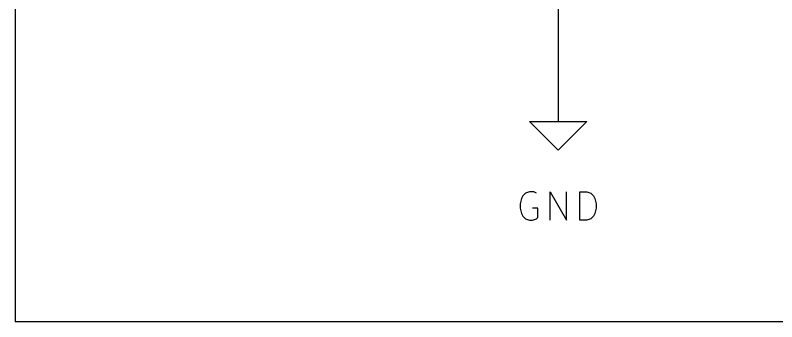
# Model space of a CAD drawing. Extents: x 0.4 to 11.3, y -7.9 to -0.4.
# Drawn here: x 6.8 to 8.132, y -5 to -4.464 of the extents above; entities that cross this region are included whole.
import ezdxf

# ---------------------------------------------------------------- set-up
doc = ezdxf.new("R2010")
doc.units = 0
doc.header["$MEASUREMENT"] = 0
for name, color, linetype in [('CYAN2', 4, 'CONTINUOUS'), ('GREEN3', 91, 'CONTINUOUS'), ('LORANGE', 41, 'CONTINUOUS'), ('RED2', 1, 'CONTINUOUS')]:
    doc.layers.add(name, color=color, linetype=linetype)

msp = doc.modelspace()

# ---------------------------------------------------------------- linework, layer by layer
at = {"layer": 'CYAN2', "linetype": 'CONTINUOUS'}
for p, q in [((7.68809, -4.77976), (7.68571, -4.78452)), ((7.69285, -4.775), (7.68809, -4.77976)), ((7.7, -4.77261), (7.69285, -4.775)), ((7.70714, -4.77261), (7.7, -4.77261)), ((7.7119, -4.775), (7.70714, -4.77261)), ((7.73571, -4.82261), (7.73571, -4.77261)), ((7.73571, -4.77261), (7.76428, -4.82261)), ((7.76428, -4.82261), (7.76428, -4.77261)), ((7.78809, -4.82261), (7.78809, -4.77261)), ((7.78809, -4.77261), (7.8, -4.77261)), ((7.8, -4.77261), (7.80714, -4.775)), ((7.80714, -4.775), (7.8119, -4.77976)), ((7.8119, -4.77976), (7.81428, -4.78452)), ((7.68571, -4.78452), (7.68333, -4.79404)), ((7.68333, -4.79404), (7.68333, -4.80119)), ((7.81428, -4.78452), (7.81667, -4.79404)), ((7.81667, -4.79404), (7.81667, -4.80119)), ((7.68333, -4.80119), (7.68571, -4.81071)), ((7.71428, -4.80119), (7.70476, -4.80119)), ((7.71428, -4.81785), (7.71428, -4.80119)), ((7.81667, -4.80119), (7.81428, -4.81071)), ((7.68571, -4.81071), (7.68809, -4.81547)), ((7.68809, -4.81547), (7.69285, -4.82023)), ((7.69285, -4.82023), (7.7, -4.82261)), ((7.7, -4.82261), (7.70476, -4.82261)), ((7.70476, -4.82261), (7.7119, -4.82023)), ((7.7119, -4.82023), (7.71428, -4.81785)), ((7.8, -4.82261), (7.78809, -4.82261)), ((7.80714, -4.82023), (7.8, -4.82261)), ((7.8119, -4.81547), (7.80714, -4.82023)), ((7.81428, -4.81071), (7.8119, -4.81547))]:
    msp.add_line(p, q, dxfattribs=at)
at = {"layer": 'GREEN3', "linetype": 'CONTINUOUS'}
msp.add_line((7.75, -4.45), (7.75, -4.6), dxfattribs=at)
at = {"layer": 'LORANGE', "linetype": 'CONTINUOUS'}
for p in [(6.8, -2.25), (9.4, -5)]:
    msp.add_line(p, (6.8, -5), dxfattribs=at)
at = {"layer": 'RED2', "linetype": 'CONTINUOUS'}
for p, q in [((7.75, -4.6), (7.75, -4.65)), ((7.75, -4.7), (7.7, -4.65)), ((7.7, -4.65), (7.75, -4.65)), ((7.75, -4.65), (7.8, -4.65)), ((7.8, -4.65), (7.75, -4.7))]:
    msp.add_line(p, q, dxfattribs=at)

doc.saveas('drawing.dxf')
